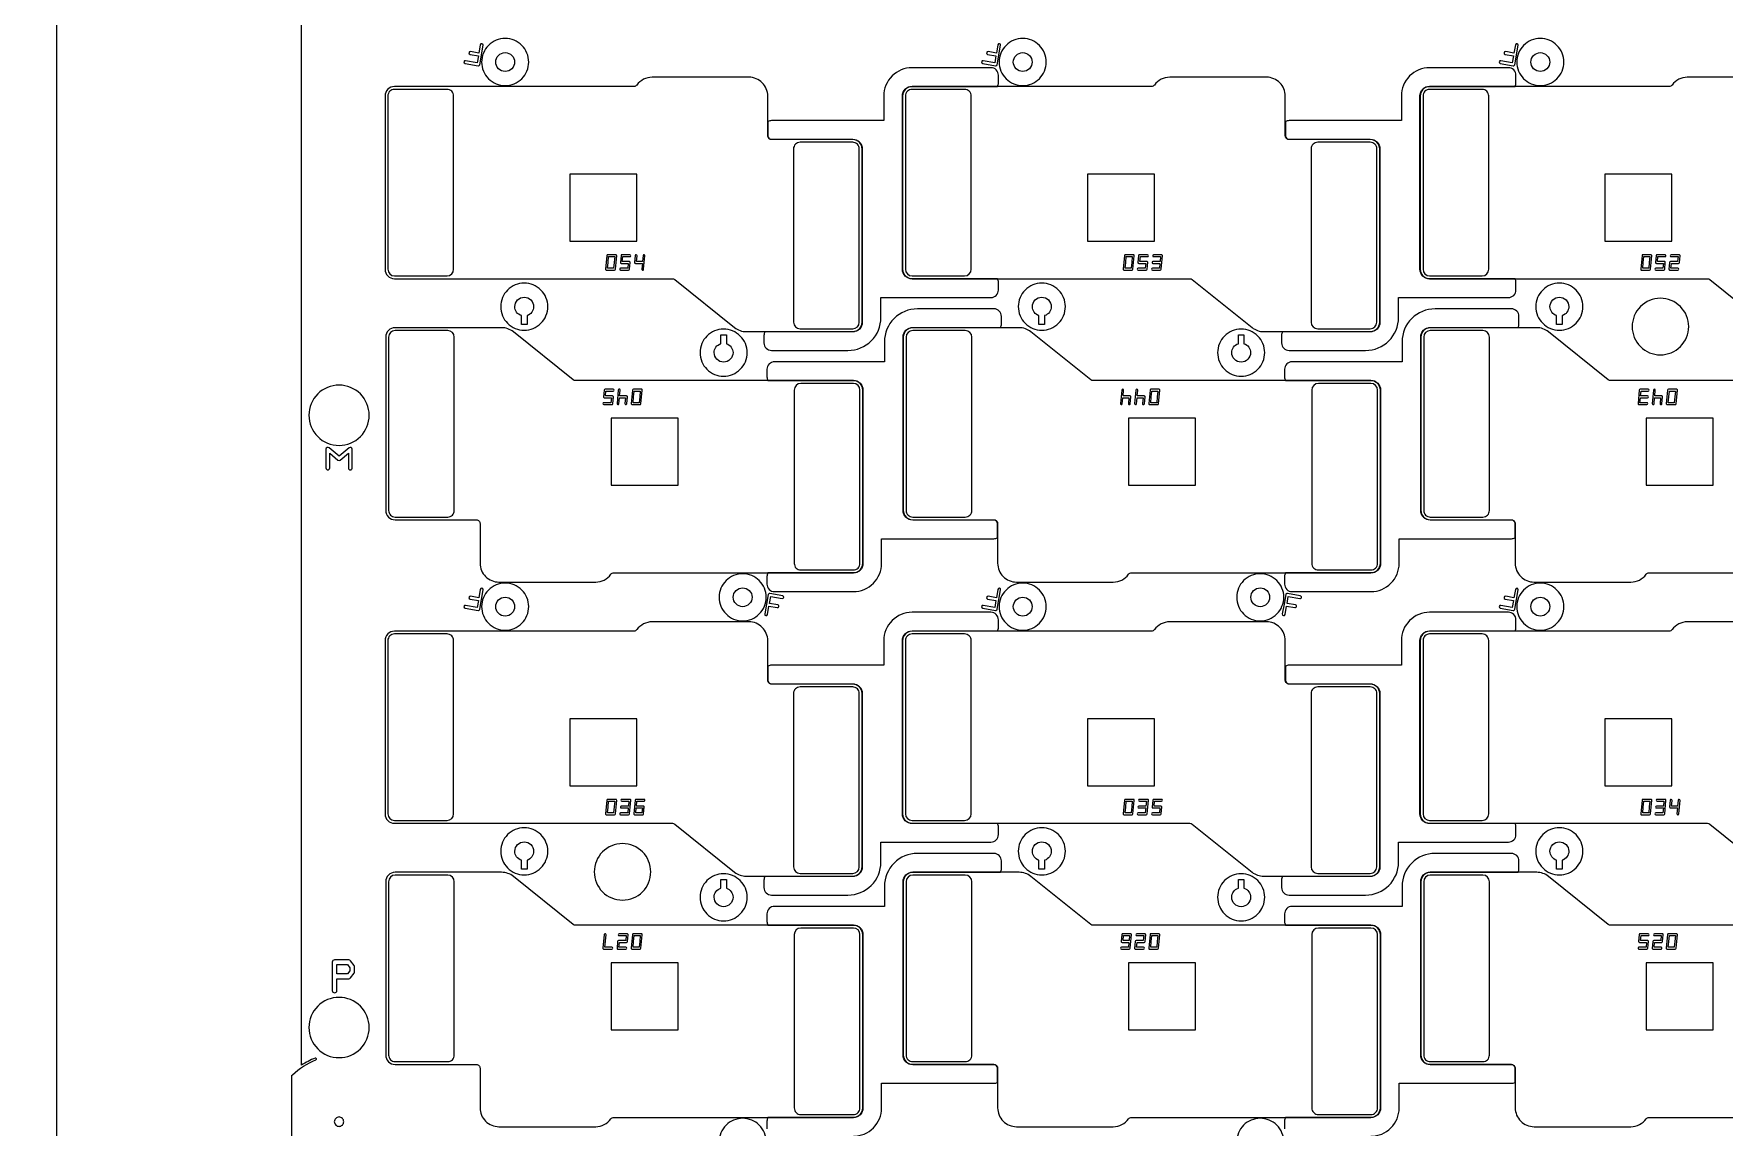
# Model space of a CAD drawing. Extents: x 2541 to 3941, y 2348 to 3338.
# Drawn here: x 3421.7 to 3511.5, y 2760.2 to 2818.3 of the extents above; entities that cross this region are included whole.
import ezdxf

# ---------------------------------------------------------------- set-up
doc = ezdxf.new("R2010")
doc.units = 0
doc.layers.get('0').update_dxf_attribs({"lineweight": 0})
doc.layers.add('barcodea-b_layer1', color=2, linetype='Continuous')
doc.layers.add('susa-b_layer0', color=1, linetype='Continuous')

msp = doc.modelspace()

# ---------------------------------------------------------------- linework, layer by layer
at = {"linetype": 'Continuous'}
for points in [[(3422.94795, 3113.01688), (3422.94795, 2910.71688), (3421.94795, 2910.71688, 1), (3421.94795, 2910.31688), (3422.94795, 2910.31688), (3422.94795, 2718.01688)], [(3435.94795, 2763.5102), (3435.94795, 2820.51688), (3435.94795, 2905.9343, 0.170418), (3439.25106, 2905.68967), (3439.25106, 2906.20969, -0.224361), (3435.44795, 2906.77522), (3435.44795, 2914.25854)], [(3438.64637, 2795.22137), (3438.64637, 2796.21475, 0.63678), (3438.48216, 2796.29141), (3437.95035, 2795.84823), (3437.41853, 2796.29141, 0.63678), (3437.25432, 2796.21475), (3437.25432, 2795.22137, 1), (3437.45432, 2795.22137), (3437.45432, 2796.00124)], [(3437.45432, 2796.00124), (3437.88633, 2795.64123, 0.362064), (3438.01436, 2795.64123), (3438.44637, 2796.00124)], [(3438.44637, 2796.00124), (3438.44637, 2795.22137, 1), (3438.64637, 2795.22137)], [(3465.24642, 2759.74675, 0.414364), (3466.74629, 2761.24738), (3466.74629, 2762.55675), (3472.70341, 2762.55675, 0.124386), (3472.89341, 2762.60475), (3472.89341, 2763.35675, 0.414224), (3472.70341, 2763.54675), (3468.39643, 2763.54675, -0.414218), (3467.8863, 2764.05688), (3467.8863, 2773.25676, -0.414217), (3468.39643, 2773.76688), (3473.0554, 2773.76688, 0.124392), (3473.10341, 2773.95688), (3473.10341, 2774.35688, 0.414218), (3472.70341, 2774.75688), (3468.6463, 2774.75688, 0.414215), (3466.8963, 2773.00688), (3466.8963, 2771.94688), (3461.06153, 2771.94688, 0.414218), (3460.66153, 2771.54688), (3460.66153, 2771.14688, 0.124388), (3460.70953, 2770.95688), (3465.24642, 2770.95688, -0.414365), (3465.75629, 2770.44675), (3465.75629, 2761.24688, -0.414366), (3465.24642, 2760.73675), (3460.70953, 2760.73675, 0.124388), (3460.66153, 2760.54675), (3460.66153, 2760.14675, 0.414218)], [(3492.71642, 2759.74675, 0.414364), (3494.21629, 2761.24738), (3494.21629, 2762.55675), (3500.17341, 2762.55675, 0.124386), (3500.36341, 2762.60475), (3500.36341, 2763.35675, 0.414224), (3500.17341, 2763.54675), (3495.86643, 2763.54675, -0.414218), (3495.3563, 2764.05688), (3495.3563, 2773.25676, -0.414217), (3495.86643, 2773.76688), (3500.5254, 2773.76688, 0.124392), (3500.57341, 2773.95688), (3500.57341, 2774.35688, 0.414218), (3500.17341, 2774.75688), (3496.1163, 2774.75688, 0.414215), (3494.3663, 2773.00688), (3494.3663, 2771.94688), (3488.53153, 2771.94688, 0.414218), (3488.13153, 2771.54688), (3488.13153, 2771.14688, 0.124388), (3488.17953, 2770.95688), (3492.71642, 2770.95688, -0.414365), (3493.22629, 2770.44675), (3493.22629, 2761.24688, -0.414366), (3492.71642, 2760.73675), (3488.17953, 2760.73675, 0.124388), (3488.13153, 2760.54675), (3488.13153, 2760.14675, 0.414218)], [(3438.77745, 2768.48332), (3438.77745, 2768.73478, 0.163734), (3438.75203, 2768.81034), (3438.56442, 2769.05879, 0.23584), (3438.46449, 2769.1087), (3437.71265, 2769.1087, 0.414226), (3437.58765, 2768.9837), (3437.58765, 2768.2344)], [(3437.58765, 2768.2344), (3437.58765, 2767.4851, 1), (3437.83765, 2767.4851), (3437.83765, 2768.1094), (3438.46449, 2768.1094, 0.235848), (3438.56442, 2768.15931), (3438.75203, 2768.40776, 0.163746), (3438.77745, 2768.48332)], [(3689.94795, 2767.52356), (3689.94795, 2722.01688, 0.414214), (3687.94795, 2720.01688, 0.169418), (3688.38191, 2718.77288, 0.117594), (3687.8439, 2718.01688), (3566.44795, 2718.01688), (3566.44795, 2725.41688), (3559.44795, 2725.41688), (3559.44795, 2718.01688), (3438.052, 2718.01688, 0.117594), (3437.51399, 2718.77288, 0.169419), (3437.94795, 2720.01688, 0.414214), (3435.94795, 2722.01688), (3435.94795, 2757.52957, -0.044792), (3435.44795, 2757.93347), (3435.44795, 2762.98924, 0.207733), (3435.48506, 2763.00367, -0.10603), (3436.72143, 2763.79493, 1), (3436.68639, 2763.88859, 0.057817), (3435.94795, 2763.5102)]]:
    msp.add_lwpolyline(points, format="xyb", dxfattribs=at)
for points in [[(3448.0151, 2816.76785, 0.414215), (3446.7651, 2818.01785, 0.414215), (3445.5151, 2816.76785, 0.414215), (3446.7651, 2815.51785, 0.414215)], [(3475.4851, 2816.76785, 0.414215), (3474.2351, 2818.01785, 0.414215), (3472.9851, 2816.76785, 0.414215), (3474.2351, 2815.51785, 0.414215)], [(3502.9551, 2816.76785, 0.414215), (3501.7051, 2818.01785, 0.414215), (3500.4551, 2816.76785, 0.414215), (3501.7051, 2815.51785, 0.414215)], [(3445.5933, 2817.65563, 1), (3445.44558, 2817.68168), (3445.36804, 2817.24194), (3444.9283, 2817.31948, 1), (3444.90226, 2817.17176), (3445.342, 2817.09422), (3445.27748, 2816.72834), (3444.66654, 2816.83606, 1), (3444.6405, 2816.68834), (3445.3253, 2816.56759, 0.414237), (3445.41218, 2816.62843), (3445.50268, 2817.14169), (3445.5028, 2817.14237)], [(3447.2651, 2816.76785, -0.414217), (3446.7651, 2816.26785, -0.414217), (3446.2651, 2816.76785, -0.414217), (3446.7651, 2817.26785, -0.414217)], [(3473.0633, 2817.65563, 1), (3472.91558, 2817.68168), (3472.83804, 2817.24194), (3472.3983, 2817.31948, 1), (3472.37226, 2817.17176), (3472.812, 2817.09422), (3472.74748, 2816.72834), (3472.13654, 2816.83606, 1), (3472.1105, 2816.68834), (3472.7953, 2816.56759, 0.414237), (3472.88218, 2816.62843), (3472.97268, 2817.14169), (3472.9728, 2817.14237)], [(3474.7351, 2816.76785, -0.414217), (3474.2351, 2816.26785, -0.414217), (3473.7351, 2816.76785, -0.414217), (3474.2351, 2817.26785, -0.414217)], [(3500.5333, 2817.65563, 1), (3500.38558, 2817.68168), (3500.30804, 2817.24194), (3499.8683, 2817.31948, 1), (3499.84226, 2817.17176), (3500.282, 2817.09422), (3500.21748, 2816.72834), (3499.60654, 2816.83606, 1), (3499.5805, 2816.68834), (3500.2653, 2816.56759, 0.414237), (3500.35218, 2816.62843), (3500.44268, 2817.14169), (3500.4428, 2817.14237)], [(3502.2051, 2816.76785, -0.414217), (3501.7051, 2816.26785, -0.414217), (3501.2051, 2816.76785, -0.414217), (3501.7051, 2817.26785, -0.414217)], [(3472.94437, 2804.66688), (3472.94437, 2805.06688, 0.124386), (3472.89636, 2805.25688), (3468.35948, 2805.25688, -0.414365), (3467.8496, 2805.76701), (3467.8496, 2814.96688, -0.414366), (3468.35948, 2815.47701), (3472.89636, 2815.47701, 0.124392), (3472.94437, 2815.66701), (3472.94437, 2816.06701, 0.414218), (3472.54437, 2816.46701), (3468.35948, 2816.46701, 0.414364), (3466.8596, 2814.96638), (3466.8596, 2813.65701), (3460.90249, 2813.65701, 0.124388), (3460.71249, 2813.60901), (3460.71249, 2812.85701, 0.414224), (3460.90249, 2812.66701), (3465.20947, 2812.66701, -0.414218), (3465.71959, 2812.15688), (3465.71959, 2802.957, -0.414217), (3465.20947, 2802.44688), (3460.5505, 2802.44688, 0.124388), (3460.50249, 2802.25688), (3460.50249, 2801.85688, 0.414218), (3460.90249, 2801.45688), (3464.95959, 2801.45688, 0.414215), (3466.70959, 2803.20688), (3466.70959, 2804.26688), (3472.54437, 2804.26688, 0.414218)], [(3500.41437, 2804.66688), (3500.41437, 2805.06688, 0.124386), (3500.36636, 2805.25688), (3495.82948, 2805.25688, -0.414365), (3495.3196, 2805.76701), (3495.3196, 2814.96688, -0.414366), (3495.82948, 2815.47701), (3500.36636, 2815.47701, 0.124392), (3500.41437, 2815.66701), (3500.41437, 2816.06701, 0.414218), (3500.01437, 2816.46701), (3495.82948, 2816.46701, 0.414364), (3494.3296, 2814.96638), (3494.3296, 2813.65701), (3488.37249, 2813.65701, 0.124388), (3488.18249, 2813.60901), (3488.18249, 2812.85701, 0.414224), (3488.37249, 2812.66701), (3492.67947, 2812.66701, -0.414218), (3493.18959, 2812.15688), (3493.18959, 2802.957, -0.414217), (3492.67947, 2802.44688), (3488.0205, 2802.44688, 0.124388), (3487.97249, 2802.25688), (3487.97249, 2801.85688, 0.414218), (3488.37249, 2801.45688), (3492.42959, 2801.45688, 0.414215), (3494.17959, 2803.20688), (3494.17959, 2804.26688), (3500.01437, 2804.26688, 0.414218)], [(3465.70959, 2802.957), (3465.70959, 2812.15688, 0.414219), (3465.20947, 2812.65701), (3460.90249, 2812.65701, -0.414223), (3460.70249, 2812.85701), (3460.70249, 2814.96181, 0.414215), (3459.70249, 2815.9618), (3454.5656, 2815.9618, 0.24029), (3453.75596, 2815.5492, -0.240069), (3453.59453, 2815.46701), (3440.88948, 2815.46701, 0.414366), (3440.3896, 2814.96689), (3440.3896, 2805.76701, 0.414365), (3440.88948, 2805.26688), (3455.63901, 2805.26688, -0.170771), (3455.76422, 2805.22284), (3458.93516, 2802.6771, 0.170765), (3459.56127, 2802.45688), (3465.20947, 2802.45688, 0.414218)], [(3493.17959, 2802.957), (3493.17959, 2812.15688, 0.414219), (3492.67947, 2812.65701), (3488.37249, 2812.65701, -0.414223), (3488.17249, 2812.85701), (3488.17249, 2814.96181, 0.414215), (3487.17249, 2815.9618), (3482.0356, 2815.9618, 0.24029), (3481.22596, 2815.5492, -0.240069), (3481.06453, 2815.46701), (3468.35948, 2815.46701, 0.414366), (3467.8596, 2814.96689), (3467.8596, 2805.76701, 0.414365), (3468.35948, 2805.26688), (3483.10901, 2805.26688, -0.170771), (3483.23422, 2805.22284), (3486.40516, 2802.6771, 0.170765), (3487.03127, 2802.45688), (3492.67947, 2802.45688, 0.414218)], [(3520.64959, 2802.957), (3520.64959, 2812.15688, 0.414219), (3520.14947, 2812.65701), (3515.84249, 2812.65701, -0.414223), (3515.64249, 2812.85701), (3515.64249, 2814.96181, 0.414215), (3514.64249, 2815.9618), (3509.5056, 2815.9618, 0.24029), (3508.69596, 2815.5492, -0.240069), (3508.53453, 2815.46701), (3495.82948, 2815.46701, 0.414366), (3495.3296, 2814.96689), (3495.3296, 2805.76701, 0.414365), (3495.82948, 2805.26688), (3510.57901, 2805.26688, -0.170771), (3510.70422, 2805.22284), (3513.87516, 2802.6771, 0.170765), (3514.50127, 2802.45688), (3520.14947, 2802.45688, 0.414218)], [(3452.68475, 2806.48429, 0.443552), (3452.6348, 2806.53906), (3452.21329, 2806.53906, 0.387555), (3452.16335, 2806.49383), (3452.09447, 2805.77478, 0.443552), (3452.14442, 2805.72001), (3452.56592, 2805.72001, 0.387555), (3452.61587, 2805.76524)], [(3453.40031, 2806.12477, 0.443552), (3453.35036, 2806.17953), (3452.9837, 2806.17953), (3453.00856, 2806.43906), (3453.38497, 2806.43906, 1), (3453.38497, 2806.53906), (3452.96329, 2806.53906, 0.387555), (3452.91335, 2806.49383), (3452.87891, 2806.1343, 0.443552), (3452.92886, 2806.07953), (3453.29552, 2806.07953), (3453.27066, 2805.82001), (3452.89425, 2805.82001, 1), (3452.89425, 2805.72001), (3453.31592, 2805.72001, 0.387555), (3453.36587, 2805.76524)], [(3454.18475, 2806.48429, 1), (3454.0852, 2806.49383), (3454.0551, 2806.17953), (3453.7337, 2806.17953), (3453.76289, 2806.48429, 1), (3453.66335, 2806.49383), (3453.62891, 2806.1343, 0.443552), (3453.67886, 2806.07953), (3454.04552, 2806.07953), (3454.01633, 2805.77478, 1), (3454.11587, 2805.76524)], [(3480.15475, 2806.48429, 0.443552), (3480.1048, 2806.53906), (3479.68329, 2806.53906, 0.387555), (3479.63335, 2806.49383), (3479.56447, 2805.77478, 0.443552), (3479.61442, 2805.72001), (3480.03592, 2805.72001, 0.387555), (3480.08587, 2805.76524)], [(3480.87031, 2806.12477, 0.443552), (3480.82036, 2806.17953), (3480.4537, 2806.17953), (3480.47856, 2806.43906), (3480.85497, 2806.43906, 1), (3480.85497, 2806.53906), (3480.43329, 2806.53906, 0.387555), (3480.38335, 2806.49383), (3480.34891, 2806.1343, 0.443552), (3480.39886, 2806.07953), (3480.76552, 2806.07953), (3480.74066, 2805.82001), (3480.36425, 2805.82001, 1), (3480.36425, 2805.72001), (3480.78592, 2805.72001, 0.387555), (3480.83587, 2805.76524)], [(3481.65475, 2806.48429, 0.443552), (3481.6048, 2806.53906), (3481.18312, 2806.53906, 1), (3481.18312, 2806.43906), (3481.54996, 2806.43906), (3481.5251, 2806.17953), (3481.14868, 2806.17953, 1), (3481.14868, 2806.07953), (3481.51552, 2806.07953), (3481.49066, 2805.82001), (3481.11425, 2805.82001, 1), (3481.11425, 2805.72001), (3481.53592, 2805.72001, 0.387555), (3481.58587, 2805.76524)], [(3507.62475, 2806.48429, 0.443552), (3507.5748, 2806.53906), (3507.15329, 2806.53906, 0.387555), (3507.10335, 2806.49383), (3507.03447, 2805.77478, 0.443552), (3507.08442, 2805.72001), (3507.50592, 2805.72001, 0.387555), (3507.55587, 2805.76524)], [(3508.34031, 2806.12477, 0.443552), (3508.29036, 2806.17953), (3507.9237, 2806.17953), (3507.94856, 2806.43906), (3508.32497, 2806.43906, 1), (3508.32497, 2806.53906), (3507.90329, 2806.53906, 0.387555), (3507.85335, 2806.49383), (3507.81891, 2806.1343, 0.443552), (3507.86886, 2806.07953), (3508.23552, 2806.07953), (3508.21066, 2805.82001), (3507.83425, 2805.82001, 1), (3507.83425, 2805.72001), (3508.25592, 2805.72001, 0.387555), (3508.30587, 2805.76524)], [(3509.12475, 2806.48429, 0.443552), (3509.0748, 2806.53906), (3508.65312, 2806.53906, 1), (3508.65312, 2806.43906), (3509.01996, 2806.43906), (3508.9951, 2806.17953), (3508.61886, 2806.17953, 0.387555), (3508.56891, 2806.1343), (3508.53447, 2805.77478, 0.443552), (3508.58442, 2805.72001), (3509.0061, 2805.72001, 1), (3509.0061, 2805.82001), (3508.63926, 2805.82001), (3508.66412, 2806.07953), (3509.04036, 2806.07953, 0.387555), (3509.09031, 2806.12477)], [(3449.02768, 2803.783, 0.414215), (3447.77768, 2805.033, 0.414215), (3446.52768, 2803.783, 0.414215), (3447.77768, 2802.533, 0.414215)], [(3476.49768, 2803.783, 0.414215), (3475.24768, 2805.033, 0.414215), (3473.99768, 2803.783, 0.414215), (3475.24768, 2802.533, 0.414215)], [(3503.96768, 2803.783, 0.414215), (3502.71768, 2805.033, 0.414215), (3501.46768, 2803.783, 0.414215), (3502.71768, 2802.533, 0.414215)], [(3448.27768, 2803.783, -0.327542), (3447.92768, 2803.30603), (3447.92768, 2802.83185), (3447.62768, 2802.83185), (3447.62768, 2803.30603, -0.327544), (3447.27768, 2803.783, -0.414217), (3447.77768, 2804.283, -0.414217)], [(3473.10341, 2802.86688), (3473.10341, 2803.26688, 0.414218), (3472.70341, 2803.66688), (3468.6463, 2803.66688, 0.414215), (3466.8963, 2801.91688), (3466.8963, 2800.85688), (3461.06153, 2800.85688, 0.414218), (3460.66153, 2800.45688), (3460.66153, 2800.05688, 0.124388), (3460.70953, 2799.86688), (3465.24642, 2799.86688, -0.414365), (3465.75629, 2799.35675), (3465.75629, 2790.15688, -0.414366), (3465.24642, 2789.64675), (3460.70953, 2789.64675, 0.124388), (3460.66153, 2789.45675), (3460.66153, 2789.05675, 0.414218), (3461.06153, 2788.65675), (3465.24642, 2788.65675, 0.414364), (3466.74629, 2790.15738), (3466.74629, 2791.46675), (3472.70341, 2791.46675, 0.124386), (3472.89341, 2791.51475), (3472.89341, 2792.26675, 0.414224), (3472.70341, 2792.45675), (3468.39643, 2792.45675, -0.414218), (3467.8863, 2792.96688), (3467.8863, 2802.16676, -0.414217), (3468.39643, 2802.67688), (3473.0554, 2802.67688, 0.124392)], [(3475.74768, 2803.783, -0.327542), (3475.39768, 2803.30603), (3475.39768, 2802.83185), (3475.09768, 2802.83185), (3475.09768, 2803.30603, -0.327544), (3474.74768, 2803.783, -0.414217), (3475.24768, 2804.283, -0.414217)], [(3500.57341, 2802.86688), (3500.57341, 2803.26688, 0.414218), (3500.17341, 2803.66688), (3496.1163, 2803.66688, 0.414215), (3494.3663, 2801.91688), (3494.3663, 2800.85688), (3488.53153, 2800.85688, 0.414218), (3488.13153, 2800.45688), (3488.13153, 2800.05688, 0.124388), (3488.17953, 2799.86688), (3492.71642, 2799.86688, -0.414365), (3493.22629, 2799.35675), (3493.22629, 2790.15688, -0.414366), (3492.71642, 2789.64675), (3488.17953, 2789.64675, 0.124388), (3488.13153, 2789.45675), (3488.13153, 2789.05675, 0.414218), (3488.53153, 2788.65675), (3492.71642, 2788.65675, 0.414364), (3494.21629, 2790.15738), (3494.21629, 2791.46675), (3500.17341, 2791.46675, 0.124386), (3500.36341, 2791.51475), (3500.36341, 2792.26675, 0.414224), (3500.17341, 2792.45675), (3495.86643, 2792.45675, -0.414218), (3495.3563, 2792.96688), (3495.3563, 2802.16676, -0.414217), (3495.86643, 2802.67688), (3500.5254, 2802.67688, 0.124392)], [(3503.21768, 2803.783, -0.327542), (3502.86768, 2803.30603), (3502.86768, 2802.83185), (3502.56768, 2802.83185), (3502.56768, 2803.30603, -0.327544), (3502.21768, 2803.783, -0.414217), (3502.71768, 2804.283, -0.414217)], [(3509.57976, 2802.72498, 0.414215), (3508.07976, 2804.22498, 0.414215), (3506.57976, 2802.72498, 0.414215), (3508.07976, 2801.22498, 0.414215)], [(3465.74629, 2790.15687), (3465.74629, 2799.35675, 0.414365), (3465.24642, 2799.85688), (3450.49689, 2799.85688, -0.170771), (3450.37168, 2799.90092), (3447.20074, 2802.44666, 0.170765), (3446.57463, 2802.66688), (3440.92643, 2802.66688, 0.414218), (3440.4263, 2802.16676), (3440.4263, 2792.96688, 0.414219), (3440.92643, 2792.46675), (3445.23341, 2792.46675, -0.414223), (3445.43341, 2792.26675), (3445.43341, 2790.16195, 0.414215), (3446.4334, 2789.16196), (3451.5703, 2789.16196, 0.24029), (3452.37994, 2789.57456, -0.240069), (3452.54137, 2789.65675), (3465.24642, 2789.65675, 0.414366)], [(3459.60822, 2801.34076, 0.414215), (3458.35822, 2802.59076, 0.414215), (3457.10822, 2801.34076, 0.414215), (3458.35822, 2800.09076, 0.414215)], [(3458.85822, 2801.34076, -0.414217), (3458.35822, 2800.84076, -0.414217), (3457.85822, 2801.34076, -0.327542), (3458.20822, 2801.81773), (3458.20822, 2802.29191), (3458.50822, 2802.29191), (3458.50822, 2801.81773, -0.327544)], [(3493.21629, 2790.15687), (3493.21629, 2799.35675, 0.414365), (3492.71642, 2799.85688), (3477.96689, 2799.85688, -0.170771), (3477.84168, 2799.90092), (3474.67074, 2802.44666, 0.170765), (3474.04463, 2802.66688), (3468.39643, 2802.66688, 0.414218), (3467.8963, 2802.16676), (3467.8963, 2792.96688, 0.414219), (3468.39643, 2792.46675), (3472.70341, 2792.46675, -0.414223), (3472.90341, 2792.26675), (3472.90341, 2790.16195, 0.414215), (3473.9034, 2789.16196), (3479.0403, 2789.16196, 0.24029), (3479.84994, 2789.57456, -0.240069), (3480.01137, 2789.65675), (3492.71642, 2789.65675, 0.414366)], [(3487.07822, 2801.34076, 0.414215), (3485.82822, 2802.59076, 0.414215), (3484.57822, 2801.34076, 0.414215), (3485.82822, 2800.09076, 0.414215)], [(3486.32822, 2801.34076, -0.414217), (3485.82822, 2800.84076, -0.414217), (3485.32822, 2801.34076, -0.327542), (3485.67822, 2801.81773), (3485.67822, 2802.29191), (3485.97822, 2802.29191), (3485.97822, 2801.81773, -0.327544)], [(3520.68629, 2790.15687), (3520.68629, 2799.35675, 0.414365), (3520.18642, 2799.85688), (3505.43689, 2799.85688, -0.170771), (3505.31168, 2799.90092), (3502.14074, 2802.44666, 0.170765), (3501.51463, 2802.66688), (3495.86643, 2802.66688, 0.414218), (3495.3663, 2802.16676), (3495.3663, 2792.96688, 0.414219), (3495.86643, 2792.46675), (3500.17341, 2792.46675, -0.414223), (3500.37341, 2792.26675), (3500.37341, 2790.16195, 0.414215), (3501.3734, 2789.16196), (3506.5103, 2789.16196, 0.24029), (3507.31994, 2789.57456, -0.240069), (3507.48137, 2789.65675), (3520.18642, 2789.65675, 0.414366)], [(3439.54795, 2798.01688, 0.414215), (3437.94795, 2799.61688, 0.414215), (3436.34795, 2798.01688, 0.414215), (3437.94795, 2796.41688, 0.414215)], [(3452.50699, 2798.98946, 0.443552), (3452.45704, 2799.04423), (3452.09038, 2799.04423), (3452.11524, 2799.30375), (3452.49165, 2799.30375, 1), (3452.49165, 2799.40375), (3452.06997, 2799.40375, 0.387555), (3452.02003, 2799.35852), (3451.98559, 2798.99899, 0.443552), (3452.03554, 2798.94423), (3452.4022, 2798.94423), (3452.37734, 2798.6847), (3452.00092, 2798.6847, 1), (3452.00092, 2798.5847), (3452.4226, 2798.5847, 0.387555), (3452.47255, 2798.62993)], [(3453.25699, 2798.98946, 0.443552), (3453.20704, 2799.04423), (3452.84038, 2799.04423), (3452.86957, 2799.34898, 1), (3452.77003, 2799.35852), (3452.70115, 2798.63947, 1), (3452.8007, 2798.62993), (3452.8308, 2798.94423), (3453.1522, 2798.94423), (3453.12301, 2798.63947, 1), (3453.22255, 2798.62993)], [(3454.04142, 2799.34898, 0.443552), (3453.99148, 2799.40375), (3453.56997, 2799.40375, 0.387555), (3453.52003, 2799.35852), (3453.45115, 2798.63947, 0.443552), (3453.5011, 2798.5847), (3453.9226, 2798.5847, 0.387555), (3453.97255, 2798.62993)], [(3479.97699, 2798.98946, 0.443552), (3479.92704, 2799.04423), (3479.56038, 2799.04423), (3479.58957, 2799.34898, 1), (3479.49003, 2799.35852), (3479.42115, 2798.63947, 1), (3479.5207, 2798.62993), (3479.5508, 2798.94423), (3479.8722, 2798.94423), (3479.84301, 2798.63947, 1), (3479.94255, 2798.62993)], [(3480.72699, 2798.98946, 0.443552), (3480.67704, 2799.04423), (3480.31038, 2799.04423), (3480.33957, 2799.34898, 1), (3480.24003, 2799.35852), (3480.17115, 2798.63947, 1), (3480.2707, 2798.62993), (3480.3008, 2798.94423), (3480.6222, 2798.94423), (3480.59301, 2798.63947, 1), (3480.69255, 2798.62993)], [(3481.51142, 2799.34898, 0.443552), (3481.46148, 2799.40375), (3481.03997, 2799.40375, 0.387555), (3480.99003, 2799.35852), (3480.92115, 2798.63947, 0.443552), (3480.9711, 2798.5847), (3481.3926, 2798.5847, 0.387555), (3481.44255, 2798.62993)], [(3507.43165, 2799.30375, 1), (3507.43165, 2799.40375), (3507.00997, 2799.40375, 0.387555), (3506.96003, 2799.35852), (3506.89115, 2798.63947, 0.443552), (3506.9411, 2798.5847), (3507.36278, 2798.5847, 1), (3507.36278, 2798.6847), (3506.99594, 2798.6847), (3507.0208, 2798.94423), (3507.39722, 2798.94423, 1), (3507.39722, 2799.04423), (3507.03038, 2799.04423), (3507.05524, 2799.30375)], [(3508.19699, 2798.98946, 0.443552), (3508.14704, 2799.04423), (3507.78038, 2799.04423), (3507.80957, 2799.34898, 1), (3507.71003, 2799.35852), (3507.64115, 2798.63947, 1), (3507.7407, 2798.62993), (3507.7708, 2798.94423), (3508.0922, 2798.94423), (3508.06301, 2798.63947, 1), (3508.16255, 2798.62993)], [(3508.98142, 2799.34898, 0.443552), (3508.93148, 2799.40375), (3508.50997, 2799.40375, 0.387555), (3508.46003, 2799.35852), (3508.39115, 2798.63947, 0.443552), (3508.4411, 2798.5847), (3508.8626, 2798.5847, 0.387555), (3508.91255, 2798.62993)], [(3460.6208, 2788.35591, 0.414215), (3459.3708, 2789.60591, 0.414215), (3458.1208, 2788.35591, 0.414215), (3459.3708, 2787.10591, 0.414215)], [(3488.0908, 2788.35591, 0.414215), (3486.8408, 2789.60591, 0.414215), (3485.5908, 2788.35591, 0.414215), (3486.8408, 2787.10591, 0.414215)], [(3445.5933, 2788.74563, 1), (3445.44558, 2788.77168), (3445.36804, 2788.33194), (3444.9283, 2788.40948, 1), (3444.90226, 2788.26176), (3445.342, 2788.18422), (3445.27748, 2787.81834), (3444.66654, 2787.92606, 1), (3444.6405, 2787.77834), (3445.3253, 2787.65759, 0.414237), (3445.41218, 2787.71843), (3445.50268, 2788.23169), (3445.5028, 2788.23237)], [(3448.0151, 2787.85785, 0.414215), (3446.7651, 2789.10785, 0.414215), (3445.5151, 2787.85785, 0.414215), (3446.7651, 2786.60785, 0.414215)], [(3459.8708, 2788.35591, -0.414217), (3459.3708, 2787.85591, -0.414217), (3458.8708, 2788.35591, -0.414217), (3459.3708, 2788.85591, -0.414217)], [(3461.4954, 2788.43542), (3460.8106, 2788.55617, 0.414237), (3460.72372, 2788.49533), (3460.63322, 2787.98207), (3460.6331, 2787.98139), (3460.5426, 2787.46813, 1), (3460.69032, 2787.44208), (3460.76785, 2787.88182), (3461.20759, 2787.80428, 1), (3461.23364, 2787.952), (3460.7939, 2788.02954), (3460.85842, 2788.39542), (3461.46936, 2788.2877, 1)], [(3473.0633, 2788.74563, 1), (3472.91558, 2788.77168), (3472.83804, 2788.33194), (3472.3983, 2788.40948, 1), (3472.37226, 2788.26176), (3472.812, 2788.18422), (3472.74748, 2787.81834), (3472.13654, 2787.92606, 1), (3472.1105, 2787.77834), (3472.7953, 2787.65759, 0.414237), (3472.88218, 2787.71843), (3472.97268, 2788.23169), (3472.9728, 2788.23237)], [(3475.4851, 2787.85785, 0.414215), (3474.2351, 2789.10785, 0.414215), (3472.9851, 2787.85785, 0.414215), (3474.2351, 2786.60785, 0.414215)], [(3487.3408, 2788.35591, -0.414217), (3486.8408, 2787.85591, -0.414217), (3486.3408, 2788.35591, -0.414217), (3486.8408, 2788.85591, -0.414217)], [(3488.9654, 2788.43542), (3488.2806, 2788.55617, 0.414237), (3488.19372, 2788.49533), (3488.10322, 2787.98207), (3488.1031, 2787.98139), (3488.0126, 2787.46813, 1), (3488.16032, 2787.44208), (3488.23785, 2787.88182), (3488.67759, 2787.80428, 1), (3488.70364, 2787.952), (3488.2639, 2788.02954), (3488.32842, 2788.39542), (3488.93936, 2788.2877, 1)], [(3500.5333, 2788.74563, 1), (3500.38558, 2788.77168), (3500.30804, 2788.33194), (3499.8683, 2788.40948, 1), (3499.84226, 2788.26176), (3500.282, 2788.18422), (3500.21748, 2787.81834), (3499.60654, 2787.92606, 1), (3499.5805, 2787.77834), (3500.2653, 2787.65759, 0.414237), (3500.35218, 2787.71843), (3500.44268, 2788.23169), (3500.4428, 2788.23237)], [(3502.9551, 2787.85785, 0.414215), (3501.7051, 2789.10785, 0.414215), (3500.4551, 2787.85785, 0.414215), (3501.7051, 2786.60785, 0.414215)], [(3447.2651, 2787.85785, -0.414217), (3446.7651, 2787.35785, -0.414217), (3446.2651, 2787.85785, -0.414217), (3446.7651, 2788.35785, -0.414217)], [(3472.94437, 2775.75688), (3472.94437, 2776.15688, 0.124386), (3472.89636, 2776.34688), (3468.35948, 2776.34688, -0.414365), (3467.8496, 2776.85701), (3467.8496, 2786.05688, -0.414366), (3468.35948, 2786.56701), (3472.89636, 2786.56701, 0.124392), (3472.94437, 2786.75701), (3472.94437, 2787.15701, 0.414218), (3472.54437, 2787.55701), (3468.35948, 2787.55701, 0.414364), (3466.8596, 2786.05638), (3466.8596, 2784.74701), (3460.90249, 2784.74701, 0.124388), (3460.71249, 2784.69901), (3460.71249, 2783.94701, 0.414224), (3460.90249, 2783.75701), (3465.20947, 2783.75701, -0.414218), (3465.71959, 2783.24688), (3465.71959, 2774.047, -0.414217), (3465.20947, 2773.53688), (3460.5505, 2773.53688, 0.124388), (3460.50249, 2773.34688), (3460.50249, 2772.94688, 0.414218), (3460.90249, 2772.54688), (3464.95959, 2772.54688, 0.414215), (3466.70959, 2774.29688), (3466.70959, 2775.35688), (3472.54437, 2775.35688, 0.414218)], [(3474.7351, 2787.85785, -0.414217), (3474.2351, 2787.35785, -0.414217), (3473.7351, 2787.85785, -0.414217), (3474.2351, 2788.35785, -0.414217)], [(3500.41437, 2775.75688), (3500.41437, 2776.15688, 0.124386), (3500.36636, 2776.34688), (3495.82948, 2776.34688, -0.414365), (3495.3196, 2776.85701), (3495.3196, 2786.05688, -0.414366), (3495.82948, 2786.56701), (3500.36636, 2786.56701, 0.124392), (3500.41437, 2786.75701), (3500.41437, 2787.15701, 0.414218), (3500.01437, 2787.55701), (3495.82948, 2787.55701, 0.414364), (3494.3296, 2786.05638), (3494.3296, 2784.74701), (3488.37249, 2784.74701, 0.124388), (3488.18249, 2784.69901), (3488.18249, 2783.94701, 0.414224), (3488.37249, 2783.75701), (3492.67947, 2783.75701, -0.414218), (3493.18959, 2783.24688), (3493.18959, 2774.047, -0.414217), (3492.67947, 2773.53688), (3488.0205, 2773.53688, 0.124388), (3487.97249, 2773.34688), (3487.97249, 2772.94688, 0.414218), (3488.37249, 2772.54688), (3492.42959, 2772.54688, 0.414215), (3494.17959, 2774.29688), (3494.17959, 2775.35688), (3500.01437, 2775.35688, 0.414218)], [(3502.2051, 2787.85785, -0.414217), (3501.7051, 2787.35785, -0.414217), (3501.2051, 2787.85785, -0.414217), (3501.7051, 2788.35785, -0.414217)], [(3465.70959, 2774.047), (3465.70959, 2783.24688, 0.414219), (3465.20947, 2783.74701), (3460.90249, 2783.74701, -0.414223), (3460.70249, 2783.94701), (3460.70249, 2786.05181, 0.414215), (3459.70249, 2787.0518), (3454.5656, 2787.0518, 0.24029), (3453.75596, 2786.6392, -0.240069), (3453.59453, 2786.55701), (3440.88948, 2786.55701, 0.414366), (3440.3896, 2786.05689), (3440.3896, 2776.85701, 0.414365), (3440.88948, 2776.35688), (3455.63901, 2776.35688, -0.170771), (3455.76422, 2776.31284), (3458.93516, 2773.7671, 0.170765), (3459.56127, 2773.54688), (3465.20947, 2773.54688, 0.414218)], [(3493.17959, 2774.047), (3493.17959, 2783.24688, 0.414219), (3492.67947, 2783.74701), (3488.37249, 2783.74701, -0.414223), (3488.17249, 2783.94701), (3488.17249, 2786.05181, 0.414215), (3487.17249, 2787.0518), (3482.0356, 2787.0518, 0.24029), (3481.22596, 2786.6392, -0.240069), (3481.06453, 2786.55701), (3468.35948, 2786.55701, 0.414366), (3467.8596, 2786.05689), (3467.8596, 2776.85701, 0.414365), (3468.35948, 2776.35688), (3483.10901, 2776.35688, -0.170771), (3483.23422, 2776.31284), (3486.40516, 2773.7671, 0.170765), (3487.03127, 2773.54688), (3492.67947, 2773.54688, 0.414218)], [(3520.64959, 2774.047), (3520.64959, 2783.24688, 0.414219), (3520.14947, 2783.74701), (3515.84249, 2783.74701, -0.414223), (3515.64249, 2783.94701), (3515.64249, 2786.05181, 0.414215), (3514.64249, 2787.0518), (3509.5056, 2787.0518, 0.24029), (3508.69596, 2786.6392, -0.240069), (3508.53453, 2786.55701), (3495.82948, 2786.55701, 0.414366), (3495.3296, 2786.05689), (3495.3296, 2776.85701, 0.414365), (3495.82948, 2776.35688), (3510.57901, 2776.35688, -0.170771), (3510.70422, 2776.31284), (3513.87516, 2773.7671, 0.170765), (3514.50127, 2773.54688), (3520.14947, 2773.54688, 0.414218)], [(3452.68475, 2777.57429, 0.443552), (3452.6348, 2777.62906), (3452.21329, 2777.62906, 0.387555), (3452.16335, 2777.58383), (3452.09447, 2776.86478, 0.443552), (3452.14442, 2776.81001), (3452.56592, 2776.81001, 0.387555), (3452.61587, 2776.85524)], [(3453.43475, 2777.57429, 0.443552), (3453.3848, 2777.62906), (3452.96312, 2777.62906, 1), (3452.96312, 2777.52906), (3453.32996, 2777.52906), (3453.3051, 2777.26953), (3452.92868, 2777.26953, 1), (3452.92868, 2777.16953), (3453.29552, 2777.16953), (3453.27066, 2776.91001), (3452.89425, 2776.91001, 1), (3452.89425, 2776.81001), (3453.31592, 2776.81001, 0.387555), (3453.36587, 2776.85524)], [(3454.15031, 2777.21477, 0.443552), (3454.10036, 2777.26953), (3453.7337, 2777.26953), (3453.75856, 2777.52906), (3454.13497, 2777.52906, 1), (3454.13497, 2777.62906), (3453.71329, 2777.62906, 0.387555), (3453.66335, 2777.58383), (3453.59447, 2776.86478, 0.443552), (3453.64442, 2776.81001), (3454.06592, 2776.81001, 0.387555), (3454.11587, 2776.85524)], [(3480.15475, 2777.57429, 0.443552), (3480.1048, 2777.62906), (3479.68329, 2777.62906, 0.387555), (3479.63335, 2777.58383), (3479.56447, 2776.86478, 0.443552), (3479.61442, 2776.81001), (3480.03592, 2776.81001, 0.387555), (3480.08587, 2776.85524)], [(3480.90475, 2777.57429, 0.443552), (3480.8548, 2777.62906), (3480.43312, 2777.62906, 1), (3480.43312, 2777.52906), (3480.79996, 2777.52906), (3480.7751, 2777.26953), (3480.39868, 2777.26953, 1), (3480.39868, 2777.16953), (3480.76552, 2777.16953), (3480.74066, 2776.91001), (3480.36425, 2776.91001, 1), (3480.36425, 2776.81001), (3480.78592, 2776.81001, 0.387555), (3480.83587, 2776.85524)], [(3481.62031, 2777.21477, 0.443552), (3481.57036, 2777.26953), (3481.2037, 2777.26953), (3481.22856, 2777.52906), (3481.60497, 2777.52906, 1), (3481.60497, 2777.62906), (3481.18329, 2777.62906, 0.387555), (3481.13335, 2777.58383), (3481.09891, 2777.2243, 0.443552), (3481.14886, 2777.16953), (3481.51552, 2777.16953), (3481.49066, 2776.91001), (3481.11425, 2776.91001, 1), (3481.11425, 2776.81001), (3481.53592, 2776.81001, 0.387555), (3481.58587, 2776.85524)], [(3507.62475, 2777.57429, 0.443552), (3507.5748, 2777.62906), (3507.15329, 2777.62906, 0.387555), (3507.10335, 2777.58383), (3507.03447, 2776.86478, 0.443552), (3507.08442, 2776.81001), (3507.50592, 2776.81001, 0.387555), (3507.55587, 2776.85524)], [(3508.37475, 2777.57429, 0.443552), (3508.3248, 2777.62906), (3507.90312, 2777.62906, 1), (3507.90312, 2777.52906), (3508.26996, 2777.52906), (3508.2451, 2777.26953), (3507.86868, 2777.26953, 1), (3507.86868, 2777.16953), (3508.23552, 2777.16953), (3508.21066, 2776.91001), (3507.83425, 2776.91001, 1), (3507.83425, 2776.81001), (3508.25592, 2776.81001, 0.387555), (3508.30587, 2776.85524)], [(3509.12475, 2777.57429, 1), (3509.0252, 2777.58383), (3508.9951, 2777.26953), (3508.6737, 2777.26953), (3508.70289, 2777.57429, 1), (3508.60335, 2777.58383), (3508.56891, 2777.2243, 0.443552), (3508.61886, 2777.16953), (3508.98552, 2777.16953), (3508.95633, 2776.86478, 1), (3509.05587, 2776.85524)], [(3449.02768, 2774.873, 0.414215), (3447.77768, 2776.123, 0.414215), (3446.52768, 2774.873, 0.414215), (3447.77768, 2773.623, 0.414215)], [(3476.49768, 2774.873, 0.414215), (3475.24768, 2776.123, 0.414215), (3473.99768, 2774.873, 0.414215), (3475.24768, 2773.623, 0.414215)], [(3503.96768, 2774.873, 0.414215), (3502.71768, 2776.123, 0.414215), (3501.46768, 2774.873, 0.414215), (3502.71768, 2773.623, 0.414215)], [(3448.27768, 2774.873, -0.327542), (3447.92768, 2774.39603), (3447.92768, 2773.92185), (3447.62768, 2773.92185), (3447.62768, 2774.39603, -0.327544), (3447.27768, 2774.873, -0.414217), (3447.77768, 2775.373, -0.414217)], [(3454.49414, 2773.77871, 0.414215), (3452.99414, 2775.27871, 0.414215), (3451.49414, 2773.77871, 0.414215), (3452.99414, 2772.27871, 0.414215)], [(3475.74768, 2774.873, -0.327542), (3475.39768, 2774.39603), (3475.39768, 2773.92185), (3475.09768, 2773.92185), (3475.09768, 2774.39603, -0.327544), (3474.74768, 2774.873, -0.414217), (3475.24768, 2775.373, -0.414217)], [(3503.21768, 2774.873, -0.327542), (3502.86768, 2774.39603), (3502.86768, 2773.92185), (3502.56768, 2773.92185), (3502.56768, 2774.39603, -0.327544), (3502.21768, 2774.873, -0.414217), (3502.71768, 2775.373, -0.414217)], [(3465.74629, 2761.24687), (3465.74629, 2770.44675, 0.414365), (3465.24642, 2770.94688), (3450.49689, 2770.94688, -0.170771), (3450.37168, 2770.99092), (3447.20074, 2773.53666, 0.170765), (3446.57463, 2773.75688), (3440.92643, 2773.75688, 0.414218), (3440.4263, 2773.25676), (3440.4263, 2764.05688, 0.414219), (3440.92643, 2763.55675), (3445.23341, 2763.55675, -0.414223), (3445.43341, 2763.35675), (3445.43341, 2761.25195, 0.414215), (3446.4334, 2760.25196), (3451.5703, 2760.25196, 0.24029), (3452.37994, 2760.66456, -0.240069), (3452.54137, 2760.74675), (3465.24642, 2760.74675, 0.414366)], [(3459.60822, 2772.43076, 0.414215), (3458.35822, 2773.68076, 0.414215), (3457.10822, 2772.43076, 0.414215), (3458.35822, 2771.18076, 0.414215)], [(3458.85822, 2772.43076, -0.414217), (3458.35822, 2771.93076, -0.414217), (3457.85822, 2772.43076, -0.327542), (3458.20822, 2772.90773), (3458.20822, 2773.38191), (3458.50822, 2773.38191), (3458.50822, 2772.90773, -0.327544)], [(3493.21629, 2761.24687), (3493.21629, 2770.44675, 0.414365), (3492.71642, 2770.94688), (3477.96689, 2770.94688, -0.170771), (3477.84168, 2770.99092), (3474.67074, 2773.53666, 0.170765), (3474.04463, 2773.75688), (3468.39643, 2773.75688, 0.414218), (3467.8963, 2773.25676), (3467.8963, 2764.05688, 0.414219), (3468.39643, 2763.55675), (3472.70341, 2763.55675, -0.414223), (3472.90341, 2763.35675), (3472.90341, 2761.25195, 0.414215), (3473.9034, 2760.25196), (3479.0403, 2760.25196, 0.24029), (3479.84994, 2760.66456, -0.240069), (3480.01137, 2760.74675), (3492.71642, 2760.74675, 0.414366)], [(3487.07822, 2772.43076, 0.414215), (3485.82822, 2773.68076, 0.414215), (3484.57822, 2772.43076, 0.414215), (3485.82822, 2771.18076, 0.414215)], [(3486.32822, 2772.43076, -0.414217), (3485.82822, 2771.93076, -0.414217), (3485.32822, 2772.43076, -0.327542), (3485.67822, 2772.90773), (3485.67822, 2773.38191), (3485.97822, 2773.38191), (3485.97822, 2772.90773, -0.327544)], [(3520.68629, 2761.24687), (3520.68629, 2770.44675, 0.414365), (3520.18642, 2770.94688), (3505.43689, 2770.94688, -0.170771), (3505.31168, 2770.99092), (3502.14074, 2773.53666, 0.170765), (3501.51463, 2773.75688), (3495.86643, 2773.75688, 0.414218), (3495.3663, 2773.25676), (3495.3663, 2764.05688, 0.414219), (3495.86643, 2763.55675), (3500.17341, 2763.55675, -0.414223), (3500.37341, 2763.35675), (3500.37341, 2761.25195, 0.414215), (3501.3734, 2760.25196), (3506.5103, 2760.25196, 0.24029), (3507.31994, 2760.66456, -0.240069), (3507.48137, 2760.74675), (3520.18642, 2760.74675, 0.414366)], [(3452.42278, 2769.6747, 1), (3452.42278, 2769.7747), (3452.05594, 2769.7747), (3452.11957, 2770.43898, 1), (3452.02003, 2770.44852), (3451.95115, 2769.72947, 0.443552), (3452.0011, 2769.6747)], [(3453.29142, 2770.43898, 0.443552), (3453.24148, 2770.49375), (3452.8198, 2770.49375, 1), (3452.8198, 2770.39375), (3453.18663, 2770.39375), (3453.16178, 2770.13423), (3452.78554, 2770.13423, 0.387555), (3452.73559, 2770.08899), (3452.70115, 2769.72947, 0.443552), (3452.7511, 2769.6747), (3453.17278, 2769.6747, 1), (3453.17278, 2769.7747), (3452.80594, 2769.7747), (3452.8308, 2770.03423), (3453.20704, 2770.03423, 0.387555), (3453.25699, 2770.07946)], [(3454.04142, 2770.43898, 0.443552), (3453.99148, 2770.49375), (3453.56997, 2770.49375, 0.387555), (3453.52003, 2770.44852), (3453.45115, 2769.72947, 0.443552), (3453.5011, 2769.6747), (3453.9226, 2769.6747, 0.387555), (3453.97255, 2769.71993)], [(3480.01142, 2770.43898, 0.443552), (3479.96148, 2770.49375), (3479.53997, 2770.49375, 0.387555), (3479.49003, 2770.44852), (3479.45559, 2770.08899, 0.443552), (3479.50554, 2770.03423), (3479.8722, 2770.03423), (3479.84734, 2769.7747), (3479.47092, 2769.7747, 1), (3479.47092, 2769.6747), (3479.8926, 2769.6747, 0.387555), (3479.94255, 2769.71993)], [(3480.76142, 2770.43898, 0.443552), (3480.71148, 2770.49375), (3480.2898, 2770.49375, 1), (3480.2898, 2770.39375), (3480.65663, 2770.39375), (3480.63178, 2770.13423), (3480.25554, 2770.13423, 0.387555), (3480.20559, 2770.08899), (3480.17115, 2769.72947, 0.443552), (3480.2211, 2769.6747), (3480.64278, 2769.6747, 1), (3480.64278, 2769.7747), (3480.27594, 2769.7747), (3480.3008, 2770.03423), (3480.67704, 2770.03423, 0.387555), (3480.72699, 2770.07946)], [(3481.51142, 2770.43898, 0.443552), (3481.46148, 2770.49375), (3481.03997, 2770.49375, 0.387555), (3480.99003, 2770.44852), (3480.92115, 2769.72947, 0.443552), (3480.9711, 2769.6747), (3481.3926, 2769.6747, 0.387555), (3481.44255, 2769.71993)], [(3507.44699, 2770.07946, 0.443552), (3507.39704, 2770.13423), (3507.03038, 2770.13423), (3507.05524, 2770.39375), (3507.43165, 2770.39375, 1), (3507.43165, 2770.49375), (3507.00997, 2770.49375, 0.387555), (3506.96003, 2770.44852), (3506.92559, 2770.08899, 0.443552), (3506.97554, 2770.03423), (3507.3422, 2770.03423), (3507.31734, 2769.7747), (3506.94092, 2769.7747, 1), (3506.94092, 2769.6747), (3507.3626, 2769.6747, 0.387555), (3507.41255, 2769.71993)], [(3508.23142, 2770.43898, 0.443552), (3508.18148, 2770.49375), (3507.7598, 2770.49375, 1), (3507.7598, 2770.39375), (3508.12663, 2770.39375), (3508.10178, 2770.13423), (3507.72554, 2770.13423, 0.387555), (3507.67559, 2770.08899), (3507.64115, 2769.72947, 0.443552), (3507.6911, 2769.6747), (3508.11278, 2769.6747, 1), (3508.11278, 2769.7747), (3507.74594, 2769.7747), (3507.7708, 2770.03423), (3508.14704, 2770.03423, 0.387555), (3508.19699, 2770.07946)], [(3508.98142, 2770.43898, 0.443552), (3508.93148, 2770.49375), (3508.50997, 2770.49375, 0.387555), (3508.46003, 2770.44852), (3508.39115, 2769.72947, 0.443552), (3508.4411, 2769.6747), (3508.8626, 2769.6747, 0.387555), (3508.91255, 2769.71993)], [(3439.54795, 2765.51688, 0.414215), (3437.94795, 2767.11688, 0.414215), (3436.34795, 2765.51688, 0.414215), (3437.94795, 2763.91688, 0.414215)], [(3438.19795, 2760.51688, 0.414222), (3437.94795, 2760.76688, 0.414222), (3437.69795, 2760.51688, 0.414222), (3437.94795, 2760.26688, 0.414222)], [(3460.6208, 2759.44591, 0.414215), (3459.3708, 2760.69591, 0.414215), (3458.1208, 2759.44591, 0.414215), (3459.3708, 2758.19591, 0.414215)], [(3488.0908, 2759.44591, 0.414215), (3486.8408, 2760.69591, 0.414215), (3485.5908, 2759.44591, 0.414215), (3486.8408, 2758.19591, 0.414215)]]:
    msp.add_lwpolyline(points, format="xyb", close=True, dxfattribs=at)
for points in [[(3452.57996, 2806.43906), (3452.55076, 2806.1343), (3452.52066, 2805.82001), (3452.19926, 2805.82001), (3452.22845, 2806.12477), (3452.25856, 2806.43906)], [(3480.04996, 2806.43906), (3480.02076, 2806.1343), (3479.99066, 2805.82001), (3479.66926, 2805.82001), (3479.69845, 2806.12477), (3479.72856, 2806.43906)], [(3507.51996, 2806.43906), (3507.49076, 2806.1343), (3507.46066, 2805.82001), (3507.13926, 2805.82001), (3507.16845, 2806.12477), (3507.19856, 2806.43906)], [(3453.93663, 2799.30375), (3453.90744, 2798.99899), (3453.87734, 2798.6847), (3453.55594, 2798.6847), (3453.58513, 2798.98946), (3453.61524, 2799.30375)], [(3481.40663, 2799.30375), (3481.37744, 2798.99899), (3481.34734, 2798.6847), (3481.02594, 2798.6847), (3481.05513, 2798.98946), (3481.08524, 2799.30375)], [(3508.87663, 2799.30375), (3508.84744, 2798.99899), (3508.81734, 2798.6847), (3508.49594, 2798.6847), (3508.52513, 2798.98946), (3508.55524, 2799.30375)], [(3452.57996, 2777.52906), (3452.55076, 2777.2243), (3452.52066, 2776.91001), (3452.19926, 2776.91001), (3452.22845, 2777.21477), (3452.25856, 2777.52906)], [(3454.04552, 2777.16953), (3454.02066, 2776.91001), (3453.69926, 2776.91001), (3453.72412, 2777.16953)], [(3480.04996, 2777.52906), (3480.02076, 2777.2243), (3479.99066, 2776.91001), (3479.66926, 2776.91001), (3479.69845, 2777.21477), (3479.72856, 2777.52906)], [(3507.51996, 2777.52906), (3507.49076, 2777.2243), (3507.46066, 2776.91001), (3507.13926, 2776.91001), (3507.16845, 2777.21477), (3507.19856, 2777.52906)], [(3453.93663, 2770.39375), (3453.90744, 2770.08899), (3453.87734, 2769.7747), (3453.55594, 2769.7747), (3453.58513, 2770.07946), (3453.61524, 2770.39375)], [(3479.90663, 2770.39375), (3479.88178, 2770.13423), (3479.56038, 2770.13423), (3479.58524, 2770.39375)], [(3481.40663, 2770.39375), (3481.37744, 2770.08899), (3481.34734, 2769.7747), (3481.02594, 2769.7747), (3481.05513, 2770.07946), (3481.08524, 2770.39375)], [(3508.87663, 2770.39375), (3508.84744, 2770.08899), (3508.81734, 2769.7747), (3508.49594, 2769.7747), (3508.52513, 2770.07946), (3508.55524, 2770.39375)], [(3438.52745, 2768.52521), (3438.40224, 2768.3594), (3437.83765, 2768.3594), (3437.83765, 2768.8587), (3438.40224, 2768.8587), (3438.52745, 2768.69289)]]:
    msp.add_lwpolyline(points, close=True, dxfattribs=at)
at = {"layer": 'barcodea-b_layer1', "linetype": 'Continuous'}
for points in [[(3453.75, 2807.25748), (3453.75, 2810.81348), (3450.194, 2810.81348), (3450.194, 2807.25748)], [(3481.22, 2807.25748), (3481.22, 2810.81348), (3477.664, 2810.81348), (3477.664, 2807.25748)], [(3508.69, 2807.25748), (3508.69, 2810.81348), (3505.134, 2810.81348), (3505.134, 2807.25748)], [(3455.94189, 2794.31028), (3455.94189, 2797.86628), (3452.38589, 2797.86628), (3452.38589, 2794.31028)], [(3483.41189, 2794.31028), (3483.41189, 2797.86628), (3479.85589, 2797.86628), (3479.85589, 2794.31028)], [(3510.88189, 2794.31028), (3510.88189, 2797.86628), (3507.32589, 2797.86628), (3507.32589, 2794.31028)], [(3453.75, 2778.34748), (3453.75, 2781.90348), (3450.194, 2781.90348), (3450.194, 2778.34748)], [(3481.22, 2778.34748), (3481.22, 2781.90348), (3477.664, 2781.90348), (3477.664, 2778.34748)], [(3508.69, 2778.34748), (3508.69, 2781.90348), (3505.134, 2781.90348), (3505.134, 2778.34748)], [(3455.94189, 2765.40028), (3455.94189, 2768.95628), (3452.38589, 2768.95628), (3452.38589, 2765.40028)], [(3483.41189, 2765.40028), (3483.41189, 2768.95628), (3479.85589, 2768.95628), (3479.85589, 2765.40028)], [(3510.88189, 2765.40028), (3510.88189, 2768.95628), (3507.32589, 2768.95628), (3507.32589, 2765.40028)]]:
    msp.add_lwpolyline(points, close=True, dxfattribs=at)
at = {"layer": 'susa-b_layer0', "linetype": 'Continuous'}
for points in [[(3444.02955, 2805.76701), (3444.02955, 2814.96714, 0.414221), (3443.67954, 2815.31715), (3440.88958, 2815.31715, 0.414218), (3440.53959, 2814.96714), (3440.53959, 2805.76726, 0.414197), (3440.88958, 2805.41725), (3443.67954, 2805.41725, 0.414007)], [(3471.49955, 2805.76701), (3471.49955, 2814.96714, 0.414221), (3471.14954, 2815.31715), (3468.35958, 2815.31715, 0.414218), (3468.00959, 2814.96714), (3468.00959, 2805.76726, 0.414197), (3468.35958, 2805.41725), (3471.14954, 2805.41725, 0.414007)], [(3498.96955, 2805.76701), (3498.96955, 2814.96714, 0.414221), (3498.61954, 2815.31715), (3495.82958, 2815.31715, 0.414218), (3495.47959, 2814.96714), (3495.47959, 2805.76726, 0.414197), (3495.82958, 2805.41725), (3498.61954, 2805.41725, 0.414007)], [(3465.55948, 2802.957), (3465.55948, 2812.15714, 0.414221), (3465.20947, 2812.50715), (3462.41951, 2812.50715, 0.414218), (3462.06952, 2812.15714), (3462.06952, 2802.95726, 0.414197), (3462.41951, 2802.60725), (3465.20947, 2802.60725, 0.414007)], [(3493.02948, 2802.957), (3493.02948, 2812.15714, 0.414221), (3492.67947, 2812.50715), (3489.88951, 2812.50715, 0.414218), (3489.53952, 2812.15714), (3489.53952, 2802.95726, 0.414197), (3489.88951, 2802.60725), (3492.67947, 2802.60725, 0.414007)], [(3444.06638, 2792.96662), (3444.06638, 2802.1665, 0.414197), (3443.71639, 2802.51651), (3440.92643, 2802.51651, 0.414007), (3440.57642, 2802.16676), (3440.57642, 2792.96662, 0.414221), (3440.92643, 2792.61661), (3443.71639, 2792.61661, 0.414218)], [(3471.53638, 2792.96662), (3471.53638, 2802.1665, 0.414197), (3471.18639, 2802.51651), (3468.39643, 2802.51651, 0.414007), (3468.04642, 2802.16676), (3468.04642, 2792.96662, 0.414221), (3468.39643, 2792.61661), (3471.18639, 2792.61661, 0.414218)], [(3499.00638, 2792.96662), (3499.00638, 2802.1665, 0.414197), (3498.65639, 2802.51651), (3495.86643, 2802.51651, 0.414007), (3495.51642, 2802.16676), (3495.51642, 2792.96662, 0.414221), (3495.86643, 2792.61661), (3498.65639, 2792.61661, 0.414218)], [(3465.59631, 2790.15662), (3465.59631, 2799.3565, 0.414197), (3465.24632, 2799.70651), (3462.45636, 2799.70651, 0.414007), (3462.10635, 2799.35675), (3462.10635, 2790.15662, 0.414221), (3462.45636, 2789.80661), (3465.24632, 2789.80661, 0.414218)], [(3493.06631, 2790.15662), (3493.06631, 2799.3565, 0.414197), (3492.71632, 2799.70651), (3489.92636, 2799.70651, 0.414007), (3489.57635, 2799.35675), (3489.57635, 2790.15662, 0.414221), (3489.92636, 2789.80661), (3492.71632, 2789.80661, 0.414218)], [(3444.02955, 2776.85701), (3444.02955, 2786.05714, 0.414221), (3443.67954, 2786.40715), (3440.88958, 2786.40715, 0.414218), (3440.53959, 2786.05714), (3440.53959, 2776.85726, 0.414197), (3440.88958, 2776.50725), (3443.67954, 2776.50725, 0.414007)], [(3471.49955, 2776.85701), (3471.49955, 2786.05714, 0.414221), (3471.14954, 2786.40715), (3468.35958, 2786.40715, 0.414218), (3468.00959, 2786.05714), (3468.00959, 2776.85726, 0.414197), (3468.35958, 2776.50725), (3471.14954, 2776.50725, 0.414007)], [(3498.96955, 2776.85701), (3498.96955, 2786.05714, 0.414221), (3498.61954, 2786.40715), (3495.82958, 2786.40715, 0.414218), (3495.47959, 2786.05714), (3495.47959, 2776.85726, 0.414197), (3495.82958, 2776.50725), (3498.61954, 2776.50725, 0.414007)], [(3465.55948, 2774.047), (3465.55948, 2783.24714, 0.414221), (3465.20947, 2783.59715), (3462.41951, 2783.59715, 0.414218), (3462.06952, 2783.24714), (3462.06952, 2774.04726, 0.414197), (3462.41951, 2773.69725), (3465.20947, 2773.69725, 0.414007)], [(3493.02948, 2774.047), (3493.02948, 2783.24714, 0.414221), (3492.67947, 2783.59715), (3489.88951, 2783.59715, 0.414218), (3489.53952, 2783.24714), (3489.53952, 2774.04726, 0.414197), (3489.88951, 2773.69725), (3492.67947, 2773.69725, 0.414007)], [(3444.06638, 2764.05662), (3444.06638, 2773.2565, 0.414197), (3443.71639, 2773.60651), (3440.92643, 2773.60651, 0.414007), (3440.57642, 2773.25676), (3440.57642, 2764.05662, 0.414221), (3440.92643, 2763.70661), (3443.71639, 2763.70661, 0.414218)], [(3471.53638, 2764.05662), (3471.53638, 2773.2565, 0.414197), (3471.18639, 2773.60651), (3468.39643, 2773.60651, 0.414007), (3468.04642, 2773.25676), (3468.04642, 2764.05662, 0.414221), (3468.39643, 2763.70661), (3471.18639, 2763.70661, 0.414218)], [(3499.00638, 2764.05662), (3499.00638, 2773.2565, 0.414197), (3498.65639, 2773.60651), (3495.86643, 2773.60651, 0.414007), (3495.51642, 2773.25676), (3495.51642, 2764.05662, 0.414221), (3495.86643, 2763.70661), (3498.65639, 2763.70661, 0.414218)], [(3465.59631, 2761.24662), (3465.59631, 2770.4465, 0.414197), (3465.24632, 2770.79651), (3462.45636, 2770.79651, 0.414007), (3462.10635, 2770.44675), (3462.10635, 2761.24662, 0.414221), (3462.45636, 2760.89661), (3465.24632, 2760.89661, 0.414218)], [(3493.06631, 2761.24662), (3493.06631, 2770.4465, 0.414197), (3492.71632, 2770.79651), (3489.92636, 2770.79651, 0.414007), (3489.57635, 2770.44675), (3489.57635, 2761.24662, 0.414221), (3489.92636, 2760.89661), (3492.71632, 2760.89661, 0.414218)]]:
    msp.add_lwpolyline(points, format="xyb", close=True, dxfattribs=at)

doc.saveas('drawing.dxf')
